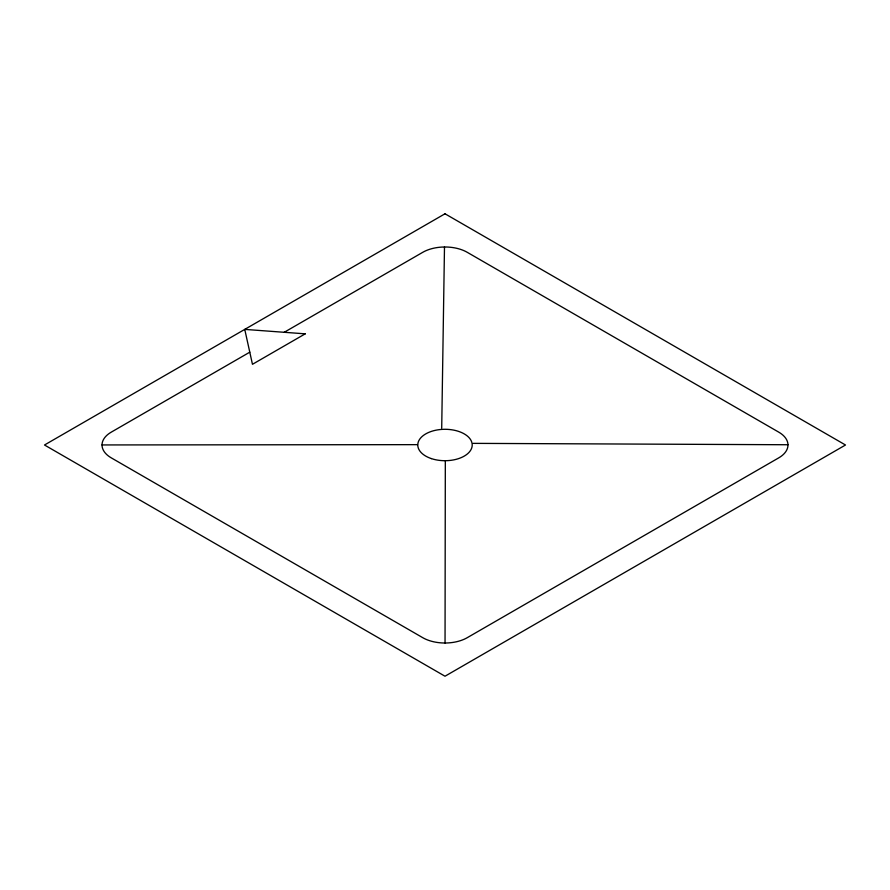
<?xml version="1.0" encoding="UTF-8"?>
<svg xmlns="http://www.w3.org/2000/svg" width="890" height="890" viewBox="0 0 890 890"><rect width="100%" height="100%" fill="white"/><g stroke="black" fill="none" stroke-linecap="round" stroke-linejoin="round"><path stroke-width="1.33" d="M445.045 643.014L445.323 460.697M441.707 428.224L444.488 246.997M249.779 352.173L111.25 432.151A31.462 18.167 0 0 0 111.25 457.849L422.75 637.685A31.462 18.167 0 0 0 467.25 637.685L778.75 457.849A31.462 18.167 0 0 0 778.75 432.151L467.25 252.315A31.462 18.167 0 0 0 422.75 252.315L284.221 332.293M102.038 444.944L417.521 444.655M473.202 443.365L787.962 444.744M445 213.778L44.5 445L445 676.222L845.5 445L445 213.778M305.226 333.839L252.46 364.299L244.75 329.389L305.226 333.839M431.394 458.606A27.212 15.708 0 0 0 472.212 445A27.212 15.708 0 0 0 431.394 431.394A27.212 15.708 0 0 0 431.394 458.606"/></g></svg>
